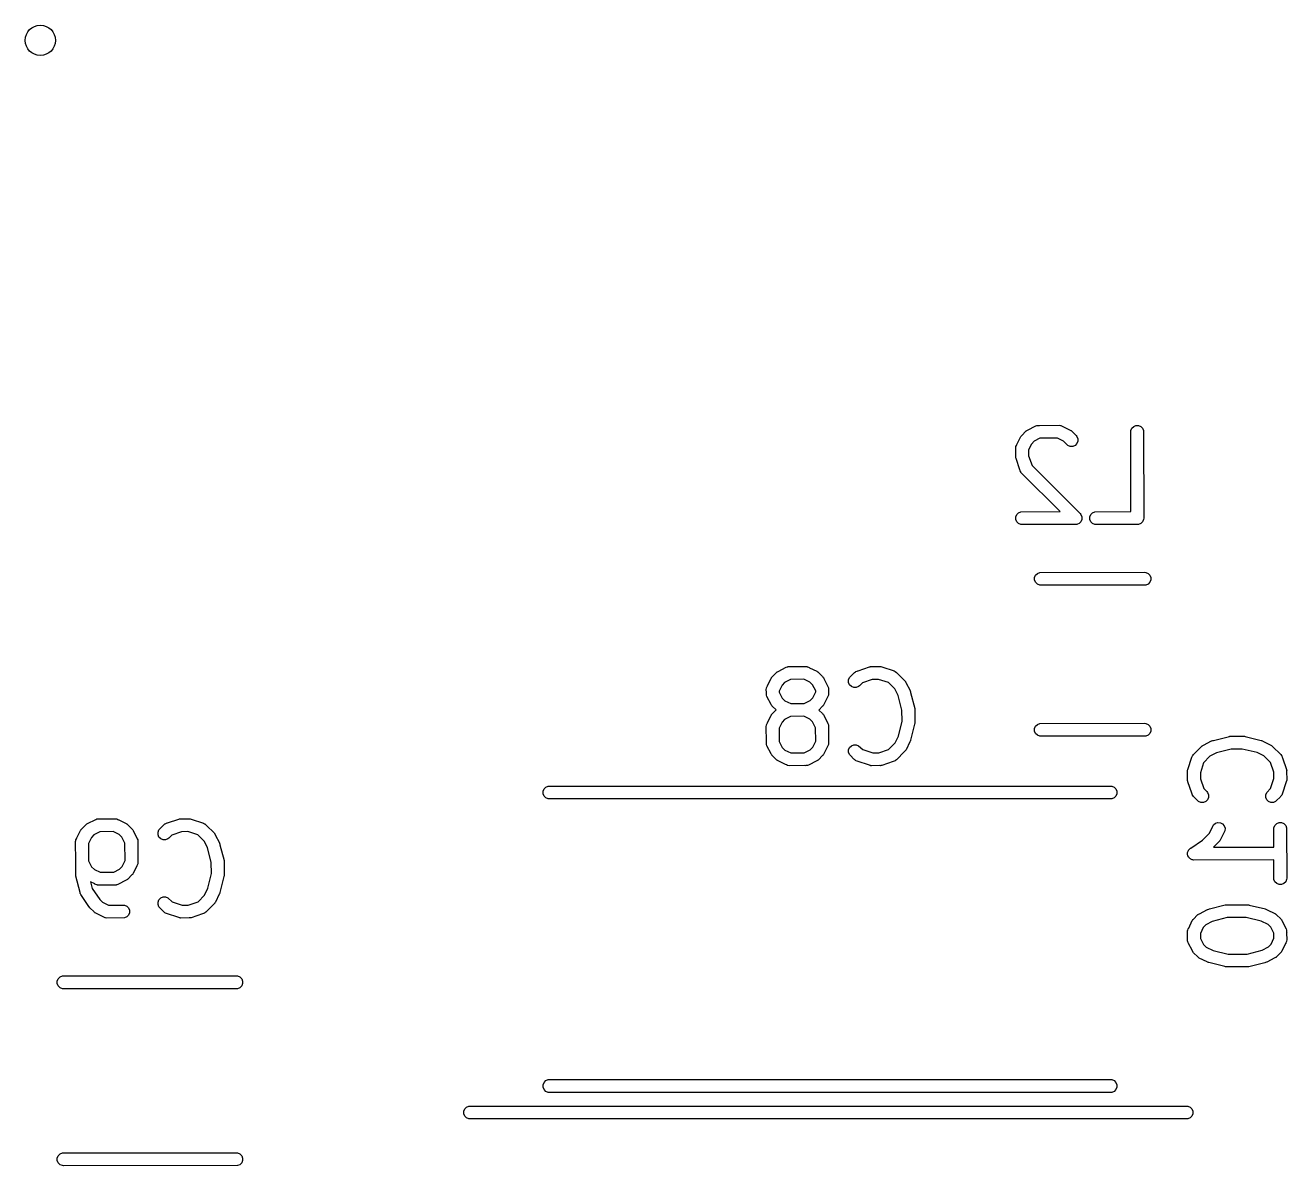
# Model space of a CAD drawing. Extents: x 4.69 to 6.01, y -4.01 to -2.79.
# Drawn here: x 4.793 to 5.368, y -3.313 to -2.793 of the extents above; entities that cross this region are included whole.
import ezdxf

# ---------------------------------------------------------------- set-up
doc = ezdxf.new("R2010")
doc.units = 0
doc.header["$MEASUREMENT"] = 0
doc.layers.add('BLACK', color=7, linetype='CONTINUOUS')

msp = doc.modelspace()

# ---------------------------------------------------------------- linework, layer by layer
at = {"layer": 'BLACK', "linetype": 'CONTINUOUS'}
for p, q in [((5.24728, -2.9806), (5.24736, -2.98048)), ((5.24736, -2.98048), (5.24761, -2.98025)), ((5.24761, -2.98025), (5.24948, -2.97832)), ((5.24948, -2.97832), (5.2497, -2.97814)), ((5.2497, -2.97814), (5.24975, -2.97808)), ((5.24975, -2.97808), (5.24981, -2.97805)), ((5.24981, -2.97805), (5.24992, -2.97796)), ((5.24992, -2.97796), (5.25027, -2.97781)), ((5.25027, -2.97781), (5.25399, -2.9759)), ((5.25399, -2.9759), (5.25453, -2.97569)), ((5.25453, -2.97569), (5.25464, -2.97568)), ((5.25464, -2.97568), (5.25474, -2.97564)), ((5.25474, -2.97564), (5.25525, -2.97564)), ((5.25525, -2.97564), (5.25568, -2.97561)), ((5.25568, -2.97561), (5.25577, -2.97563)), ((5.25577, -2.97563), (5.26469, -2.97558)), ((5.26469, -2.97558), (5.26526, -2.97564)), ((5.26526, -2.97564), (5.26536, -2.97568)), ((5.26536, -2.97568), (5.26547, -2.97569)), ((5.26547, -2.97569), (5.26598, -2.97594)), ((5.26598, -2.97594), (5.26633, -2.97608)), ((5.26633, -2.97608), (5.26638, -2.97613)), ((5.26638, -2.97613), (5.26976, -2.97777)), ((5.26976, -2.97777), (5.27001, -2.97793)), ((5.27001, -2.97793), (5.27008, -2.97796)), ((5.27008, -2.97796), (5.27012, -2.978)), ((5.27012, -2.978), (5.27025, -2.97808)), ((5.27025, -2.97808), (5.27047, -2.97833)), ((5.27047, -2.97833), (5.2724, -2.9802)), ((5.2724, -2.9802), (5.27277, -2.98065)), ((5.29736, -2.97854), (5.29741, -2.97796)), ((5.29741, -3.01496), (5.29736, -2.97854)), ((5.29741, -2.97796), (5.29785, -2.9769)), ((5.29785, -2.9769), (5.29867, -2.97608)), ((5.29867, -2.97608), (5.29973, -2.97564)), ((5.29973, -2.97564), (5.30089, -2.97564)), ((5.30089, -2.97564), (5.30195, -2.97608)), ((5.30195, -2.97608), (5.30276, -2.9769)), ((5.30276, -2.9769), (5.30321, -2.97796)), ((5.30321, -2.97796), (5.30326, -3.01791)), ((5.24486, -2.98604), (5.24492, -2.98546)), ((5.24491, -2.98979), (5.24486, -2.98604)), ((5.24492, -2.98546), (5.24496, -2.98536)), ((5.24496, -2.98536), (5.24497, -2.98526)), ((5.24497, -2.98526), (5.24522, -2.98474)), ((5.24522, -2.98474), (5.24536, -2.98439)), ((5.24536, -2.98439), (5.24541, -2.98435)), ((5.24541, -2.98435), (5.24705, -2.98097)), ((5.24705, -2.98097), (5.24721, -2.98072)), ((5.24721, -2.98072), (5.24724, -2.98065)), ((5.24724, -2.98065), (5.24728, -2.9806)), ((5.25203, -2.98411), (5.25073, -2.98679)), ((5.25322, -2.98288), (5.25203, -2.98411)), ((5.25593, -2.98149), (5.25322, -2.98288)), ((5.26391, -2.98144), (5.25593, -2.98149)), ((5.26661, -2.98275), (5.26391, -2.98144)), ((5.26867, -2.98474), (5.26661, -2.98275)), ((5.26974, -2.98518), (5.26867, -2.98474)), ((5.27089, -2.98518), (5.26974, -2.98518)), ((5.27195, -2.98474), (5.27089, -2.98518)), ((5.27277, -2.98393), (5.27195, -2.98474)), ((5.27277, -2.98065), (5.27321, -2.98171)), ((5.27321, -2.98286), (5.27277, -2.98393)), ((5.27321, -2.98171), (5.27321, -2.98286)), ((5.24489, -2.99015), (5.24491, -2.98979)), ((5.24492, -2.9903), (5.24489, -2.99015)), ((5.24492, -2.99036), (5.24492, -2.9903)), ((5.24495, -2.99043), (5.24492, -2.99036)), ((5.24501, -2.99072), (5.24495, -2.99043)), ((5.24679, -2.99591), (5.24501, -2.99072)), ((5.25073, -2.98679), (5.25076, -2.98944)), ((5.25076, -2.98944), (5.2523, -2.99392)), ((5.24679, -2.99599), (5.24679, -2.99591)), ((5.24695, -2.99636), (5.24679, -2.99599)), ((5.24713, -2.99687), (5.24695, -2.99636)), ((5.24719, -2.99695), (5.24713, -2.99687)), ((5.24724, -2.99705), (5.24719, -2.99695)), ((5.2476, -2.9975), (5.24724, -2.99705)), ((5.26514, -3.01497), (5.2476, -2.9975)), ((5.2523, -2.99392), (5.27428, -3.01582)), ((5.24618, -3.01545), (5.24724, -3.01501)), ((5.24724, -3.01501), (5.26514, -3.01497)), ((5.27992, -3.01545), (5.28099, -3.01501)), ((5.28099, -3.01501), (5.29741, -3.01496)), ((5.24492, -3.01733), (5.24536, -3.01627)), ((5.24492, -3.01848), (5.24492, -3.01733)), ((5.24536, -3.01955), (5.24492, -3.01848)), ((5.24536, -3.01627), (5.24618, -3.01545)), ((5.24618, -3.02036), (5.24536, -3.01955)), ((5.24724, -3.0208), (5.24618, -3.02036)), ((5.27308, -3.02067), (5.27276, -3.0208)), ((5.27383, -3.02036), (5.27308, -3.02067)), ((5.27464, -3.01955), (5.27383, -3.02036)), ((5.27428, -3.01582), (5.27464, -3.01627)), ((5.27464, -3.01627), (5.27508, -3.01733)), ((5.27508, -3.01848), (5.27464, -3.01955)), ((5.27508, -3.01733), (5.27508, -3.01848)), ((5.27867, -3.01733), (5.27911, -3.01627)), ((5.27867, -3.01848), (5.27867, -3.01733)), ((5.27911, -3.01955), (5.27867, -3.01848)), ((5.27911, -3.01627), (5.27992, -3.01545)), ((5.27992, -3.02036), (5.27911, -3.01955)), ((5.28099, -3.0208), (5.27992, -3.02036)), ((5.30195, -3.02036), (5.30089, -3.0208)), ((5.30276, -3.01955), (5.30195, -3.02036)), ((5.30321, -3.01848), (5.30276, -3.01955)), ((5.30326, -3.01791), (5.30321, -3.01848)), ((5.24782, -3.02086), (5.24724, -3.0208)), ((5.27276, -3.0208), (5.24782, -3.02086)), ((5.28156, -3.02086), (5.28099, -3.0208)), ((5.30089, -3.0208), (5.28156, -3.02086)), ((5.25392, -3.04391), (5.25474, -3.0431)), ((5.25474, -3.0431), (5.2558, -3.04266)), ((5.2558, -3.04266), (5.30362, -3.0426)), ((5.30362, -3.0426), (5.3042, -3.04266)), ((5.3042, -3.04266), (5.30526, -3.0431)), ((5.30526, -3.0431), (5.30608, -3.04391)), ((5.25348, -3.04498), (5.25392, -3.04391)), ((5.25348, -3.04613), (5.25348, -3.04498)), ((5.25392, -3.04719), (5.25348, -3.04613)), ((5.25474, -3.04801), (5.25392, -3.04719)), ((5.2558, -3.04845), (5.25474, -3.04801)), ((5.25638, -3.0485), (5.2558, -3.04845)), ((5.3042, -3.04845), (5.25638, -3.0485)), ((5.30526, -3.04801), (5.3042, -3.04845)), ((5.30608, -3.04719), (5.30526, -3.04801)), ((5.30608, -3.04391), (5.30652, -3.04498)), ((5.30652, -3.04613), (5.30608, -3.04719)), ((5.30652, -3.04498), (5.30652, -3.04613)), ((5.13386, -3.09025), (5.13573, -3.08832)), ((5.13573, -3.08832), (5.13595, -3.08814)), ((5.13595, -3.08814), (5.13601, -3.08808)), ((5.13601, -3.08808), (5.13606, -3.08805)), ((5.13606, -3.08805), (5.13618, -3.08796)), ((5.13618, -3.08796), (5.13652, -3.08781)), ((5.13652, -3.08781), (5.14024, -3.0859)), ((5.14024, -3.0859), (5.14079, -3.08569)), ((5.14079, -3.08569), (5.14089, -3.08568)), ((5.14089, -3.08568), (5.14099, -3.08564)), ((5.14099, -3.08564), (5.14151, -3.08564)), ((5.14151, -3.08564), (5.14193, -3.08561)), ((5.14193, -3.08561), (5.14201, -3.08563)), ((5.14201, -3.08563), (5.14906, -3.08558)), ((5.14906, -3.08558), (5.14964, -3.08564)), ((5.14964, -3.08564), (5.14974, -3.08568)), ((5.14974, -3.08568), (5.14984, -3.08569)), ((5.14984, -3.08569), (5.15036, -3.08594)), ((5.15036, -3.08594), (5.1507, -3.08608)), ((5.1507, -3.08608), (5.15075, -3.08613)), ((5.15075, -3.08613), (5.15413, -3.08777)), ((5.15413, -3.08777), (5.15438, -3.08793)), ((5.15438, -3.08793), (5.15445, -3.08796)), ((5.15445, -3.08796), (5.1545, -3.088)), ((5.1545, -3.088), (5.15462, -3.08808)), ((5.15462, -3.08808), (5.15485, -3.08833)), ((5.15485, -3.08833), (5.15678, -3.0902)), ((5.16911, -3.09065), (5.17135, -3.08832)), ((5.17135, -3.08832), (5.1718, -3.08796)), ((5.1718, -3.08796), (5.17189, -3.08792)), ((5.17189, -3.08792), (5.17197, -3.08785)), ((5.17197, -3.08785), (5.17248, -3.08767)), ((5.17248, -3.08767), (5.17286, -3.08751)), ((5.17286, -3.08751), (5.17294, -3.08751)), ((5.17294, -3.08751), (5.17813, -3.08573)), ((5.17813, -3.08573), (5.17841, -3.08567)), ((5.17841, -3.08567), (5.17848, -3.08564)), ((5.17848, -3.08564), (5.17855, -3.08564)), ((5.17855, -3.08564), (5.17869, -3.08561)), ((5.17869, -3.08561), (5.17906, -3.08563)), ((5.17906, -3.08563), (5.18281, -3.08558)), ((5.18281, -3.08558), (5.1831, -3.08561)), ((5.1831, -3.08561), (5.18318, -3.08561)), ((5.18318, -3.08561), (5.18324, -3.08563)), ((5.18324, -3.08563), (5.18339, -3.08564)), ((5.18339, -3.08564), (5.18375, -3.08579)), ((5.18375, -3.08579), (5.18937, -3.08761)), ((5.18937, -3.08761), (5.1899, -3.08785)), ((5.1899, -3.08785), (5.18998, -3.08792)), ((5.18998, -3.08792), (5.19008, -3.08796)), ((5.19008, -3.08796), (5.19047, -3.08834)), ((5.19047, -3.08834), (5.19077, -3.0886)), ((5.19077, -3.0886), (5.1908, -3.08867)), ((5.1908, -3.08867), (5.19427, -3.09207)), ((5.13111, -3.09604), (5.13117, -3.09546)), ((5.13117, -3.09546), (5.13121, -3.09536)), ((5.13121, -3.09536), (5.13122, -3.09526)), ((5.13122, -3.09526), (5.13147, -3.09474)), ((5.13147, -3.09474), (5.13161, -3.09439)), ((5.13161, -3.09439), (5.13166, -3.09435)), ((5.13166, -3.09435), (5.1333, -3.09097)), ((5.1333, -3.09097), (5.13346, -3.09072)), ((5.13346, -3.09072), (5.13349, -3.09065)), ((5.13349, -3.09065), (5.13353, -3.0906)), ((5.13353, -3.0906), (5.13361, -3.09048)), ((5.13361, -3.09048), (5.13386, -3.09025)), ((5.13828, -3.09411), (5.13699, -3.09677)), ((5.13947, -3.09288), (5.13828, -3.09411)), ((5.14218, -3.09148), (5.13947, -3.09288)), ((5.14829, -3.09144), (5.14218, -3.09148)), ((5.15099, -3.09275), (5.14829, -3.09144)), ((5.15222, -3.09394), (5.15099, -3.09275)), ((5.15363, -3.09667), (5.15222, -3.09394)), ((5.15678, -3.0902), (5.15696, -3.09042)), ((5.15696, -3.09042), (5.15702, -3.09048)), ((5.15702, -3.09048), (5.15705, -3.09053)), ((5.15705, -3.09053), (5.15714, -3.09065)), ((5.15714, -3.09065), (5.15729, -3.09099)), ((5.15729, -3.09099), (5.1592, -3.09471)), ((5.1592, -3.09471), (5.15941, -3.09526)), ((5.15941, -3.09526), (5.15942, -3.09536)), ((5.15942, -3.09536), (5.15946, -3.09546)), ((5.15946, -3.09546), (5.15948, -3.09616)), ((5.16867, -3.09171), (5.16911, -3.09065)), ((5.16867, -3.09286), (5.16867, -3.09171)), ((5.16911, -3.09393), (5.16867, -3.09286)), ((5.16992, -3.09474), (5.16911, -3.09393)), ((5.17099, -3.09518), (5.16992, -3.09474)), ((5.17214, -3.09518), (5.17099, -3.09518)), ((5.1732, -3.09474), (5.17214, -3.09518)), ((5.17365, -3.09437), (5.1732, -3.09474)), ((5.17497, -3.09301), (5.17365, -3.09437)), ((5.17941, -3.09148), (5.17497, -3.09301)), ((5.18222, -3.09145), (5.17941, -3.09148)), ((5.18678, -3.09292), (5.18222, -3.09145)), ((5.1897, -3.09579), (5.18678, -3.09292)), ((5.19427, -3.09207), (5.19446, -3.0923)), ((5.19446, -3.0923), (5.19452, -3.09235)), ((5.19452, -3.09235), (5.19455, -3.09241)), ((5.19455, -3.09241), (5.19464, -3.09252)), ((5.19464, -3.09252), (5.19478, -3.09287)), ((5.19478, -3.09287), (5.1967, -3.09659)), ((5.13115, -3.09751), (5.13111, -3.09604)), ((5.13114, -3.09754), (5.13115, -3.09751)), ((5.13115, -3.09778), (5.13114, -3.09754)), ((5.13117, -3.09849), (5.13115, -3.09778)), ((5.13121, -3.09858), (5.13117, -3.09849)), ((5.13122, -3.09869), (5.13121, -3.09858)), ((5.13143, -3.09923), (5.13122, -3.09869)), ((5.13334, -3.10295), (5.13143, -3.09923)), ((5.13699, -3.09677), (5.137, -3.09728)), ((5.137, -3.09728), (5.13841, -3.1)), ((5.13841, -3.1), (5.13964, -3.10119)), ((5.13964, -3.10119), (5.14234, -3.1025)), ((5.14845, -3.10246), (5.15116, -3.10107)), ((5.15116, -3.10107), (5.15235, -3.09983)), ((5.15235, -3.09983), (5.15364, -3.09718)), ((5.15364, -3.09718), (5.15363, -3.09667)), ((5.15897, -3.0996), (5.15733, -3.10298)), ((5.15902, -3.09955), (5.15897, -3.0996)), ((5.15916, -3.0992), (5.15902, -3.09955)), ((5.15941, -3.09869), (5.15916, -3.0992)), ((5.15942, -3.09858), (5.15941, -3.09869)), ((5.15946, -3.09849), (5.15942, -3.09858)), ((5.15952, -3.09791), (5.15946, -3.09849)), ((5.15948, -3.09616), (5.15949, -3.0964)), ((5.15949, -3.0964), (5.15948, -3.09644)), ((5.15948, -3.09644), (5.15952, -3.09791)), ((5.19123, -3.09875), (5.1897, -3.09579)), ((5.19298, -3.10558), (5.19123, -3.09875)), ((5.1967, -3.09659), (5.19672, -3.09663)), ((5.19672, -3.09663), (5.19673, -3.09665)), ((5.19673, -3.09665), (5.19674, -3.0967)), ((5.19674, -3.0967), (5.19691, -3.09713)), ((5.19691, -3.09713), (5.19693, -3.09742)), ((5.19693, -3.09742), (5.1988, -3.10469)), ((5.13349, -3.1033), (5.13334, -3.10295)), ((5.13358, -3.10341), (5.13349, -3.1033)), ((5.13361, -3.10347), (5.13358, -3.10341)), ((5.13367, -3.10352), (5.13361, -3.10347)), ((5.13385, -3.10375), (5.13367, -3.10352)), ((5.13555, -3.10538), (5.13385, -3.10375)), ((5.13386, -3.10713), (5.13555, -3.10538)), ((5.14234, -3.1025), (5.14845, -3.10246)), ((5.15677, -3.10369), (5.15508, -3.10544)), ((5.15508, -3.10544), (5.15678, -3.10707)), ((5.15702, -3.10347), (5.15677, -3.10369)), ((5.15678, -3.10707), (5.15696, -3.1073)), ((5.1571, -3.10335), (5.15702, -3.10347)), ((5.15714, -3.1033), (5.1571, -3.10335)), ((5.15717, -3.10323), (5.15714, -3.1033)), ((5.15733, -3.10298), (5.15717, -3.10323)), ((5.19303, -3.11049), (5.19298, -3.10558)), ((5.1988, -3.10469), (5.19881, -3.10479)), ((5.19881, -3.10479), (5.19883, -3.10483)), ((5.19883, -3.10483), (5.19883, -3.10491)), ((5.19883, -3.10491), (5.19888, -3.10527)), ((5.19888, -3.10527), (5.19884, -3.10558)), ((5.19884, -3.10558), (5.19889, -3.11103)), ((5.13111, -3.11291), (5.13117, -3.11233)), ((5.13117, -3.11233), (5.13121, -3.11223)), ((5.13121, -3.11223), (5.13122, -3.11213)), ((5.13122, -3.11213), (5.13147, -3.11162)), ((5.13147, -3.11162), (5.13161, -3.11127)), ((5.13161, -3.11127), (5.13166, -3.11122)), ((5.13166, -3.11122), (5.1333, -3.10784)), ((5.1333, -3.10784), (5.13346, -3.10759)), ((5.13346, -3.10759), (5.13349, -3.10752)), ((5.13349, -3.10752), (5.13353, -3.10747)), ((5.13353, -3.10747), (5.13361, -3.10735)), ((5.13361, -3.10735), (5.13386, -3.10713)), ((5.13828, -3.11099), (5.13697, -3.11368)), ((5.13947, -3.10975), (5.13828, -3.11099)), ((5.14218, -3.10836), (5.13947, -3.10975)), ((5.14829, -3.10831), (5.14218, -3.10836)), ((5.15099, -3.10962), (5.14829, -3.10831)), ((5.15222, -3.11081), (5.15099, -3.10962)), ((5.15362, -3.11352), (5.15222, -3.11081)), ((5.15696, -3.1073), (5.15702, -3.10735)), ((5.15702, -3.10735), (5.15705, -3.1074)), ((5.15705, -3.1074), (5.15714, -3.10752)), ((5.15714, -3.10752), (5.15729, -3.10786)), ((5.15729, -3.10786), (5.1592, -3.11159)), ((5.1592, -3.11159), (5.15941, -3.11213)), ((5.15941, -3.11213), (5.15942, -3.11223)), ((5.15942, -3.11223), (5.15946, -3.11233)), ((5.15946, -3.11233), (5.15946, -3.11286)), ((5.19137, -3.1173), (5.19303, -3.11049)), ((5.1987, -3.11191), (5.19692, -3.11925)), ((5.19883, -3.11161), (5.1987, -3.11191)), ((5.19886, -3.11125), (5.19883, -3.11161)), ((5.19888, -3.11118), (5.19886, -3.11125)), ((5.19889, -3.11103), (5.19888, -3.11113)), ((5.19888, -3.11113), (5.19888, -3.11118)), ((5.25348, -3.11387), (5.25392, -3.11281)), ((5.25392, -3.11281), (5.25474, -3.11199)), ((5.25474, -3.11199), (5.2558, -3.11155)), ((5.2558, -3.11155), (5.30362, -3.1115)), ((5.30362, -3.1115), (5.3042, -3.11155)), ((5.3042, -3.11155), (5.30526, -3.11199)), ((5.30526, -3.11199), (5.30608, -3.11281)), ((5.30608, -3.11281), (5.30652, -3.11387)), ((5.13116, -3.11996), (5.13111, -3.11291)), ((5.13697, -3.11368), (5.13701, -3.11979)), ((5.15366, -3.11963), (5.15362, -3.11352)), ((5.15946, -3.11286), (5.15949, -3.11328)), ((5.15949, -3.11328), (5.15947, -3.11336)), ((5.15947, -3.11336), (5.15952, -3.12041)), ((5.18985, -3.12045), (5.19137, -3.1173)), ((5.25348, -3.11502), (5.25348, -3.11387)), ((5.25392, -3.11609), (5.25348, -3.11502)), ((5.25474, -3.1169), (5.25392, -3.11609)), ((5.2558, -3.11734), (5.25474, -3.1169)), ((5.25638, -3.1174), (5.2558, -3.11734)), ((5.3042, -3.11734), (5.25638, -3.1174)), ((5.30526, -3.1169), (5.3042, -3.11734)), ((5.30608, -3.11609), (5.30526, -3.1169)), ((5.30652, -3.11502), (5.30608, -3.11609)), ((5.30652, -3.11387), (5.30652, -3.11502)), ((5.33506, -3.11932), (5.34233, -3.11745)), ((5.34233, -3.11745), (5.34243, -3.11744)), ((5.34243, -3.11744), (5.34247, -3.11742)), ((5.34247, -3.11742), (5.34255, -3.11742)), ((5.34255, -3.11742), (5.3429, -3.11737)), ((5.3429, -3.11737), (5.34322, -3.11742)), ((5.34322, -3.11742), (5.34867, -3.11737)), ((5.34867, -3.11737), (5.34877, -3.11738)), ((5.34877, -3.11738), (5.34881, -3.11737)), ((5.34881, -3.11737), (5.34889, -3.11739)), ((5.34889, -3.11739), (5.34925, -3.11742)), ((5.34925, -3.11742), (5.34955, -3.11755)), ((5.34955, -3.11755), (5.35689, -3.11933)), ((5.13114, -3.12004), (5.13116, -3.11996)), ((5.13117, -3.12046), (5.13114, -3.12004)), ((5.13117, -3.12098), (5.13117, -3.12046)), ((5.13121, -3.12108), (5.13117, -3.12098)), ((5.13122, -3.12119), (5.13121, -3.12108)), ((5.13143, -3.12173), (5.13122, -3.12119)), ((5.13334, -3.12545), (5.13143, -3.12173)), ((5.13701, -3.11979), (5.13841, -3.1225)), ((5.13841, -3.1225), (5.13964, -3.12369)), ((5.13964, -3.12369), (5.14234, -3.125)), ((5.14845, -3.12496), (5.15116, -3.12356)), ((5.15116, -3.12356), (5.15235, -3.12233)), ((5.15235, -3.12233), (5.15366, -3.11963)), ((5.15897, -3.1221), (5.15733, -3.12548)), ((5.15902, -3.12205), (5.15897, -3.1221)), ((5.15916, -3.1217), (5.15902, -3.12205)), ((5.15941, -3.12119), (5.15916, -3.1217)), ((5.15942, -3.12108), (5.15941, -3.12119)), ((5.15946, -3.12098), (5.15942, -3.12108)), ((5.15952, -3.12041), (5.15946, -3.12098)), ((5.16867, -3.12358), (5.16911, -3.12252)), ((5.16867, -3.12473), (5.16867, -3.12358)), ((5.16911, -3.12252), (5.16992, -3.1217)), ((5.16992, -3.1217), (5.17099, -3.12126)), ((5.17099, -3.12126), (5.17214, -3.12126)), ((5.17214, -3.12126), (5.1732, -3.1217)), ((5.1732, -3.1217), (5.17508, -3.12351)), ((5.17508, -3.12351), (5.17965, -3.12499)), ((5.18246, -3.12496), (5.18692, -3.12343)), ((5.18692, -3.12343), (5.18985, -3.12045)), ((5.19452, -3.12409), (5.19422, -3.12435)), ((5.1946, -3.12397), (5.19452, -3.12409)), ((5.19464, -3.12392), (5.1946, -3.12397)), ((5.19467, -3.12385), (5.19464, -3.12392)), ((5.19483, -3.1236), (5.19467, -3.12385)), ((5.19657, -3.12001), (5.19483, -3.1236)), ((5.19673, -3.11979), (5.19657, -3.12001)), ((5.19688, -3.11936), (5.19673, -3.11979)), ((5.19691, -3.11931), (5.19688, -3.11936)), ((5.19692, -3.11925), (5.19691, -3.11929)), ((5.19691, -3.11929), (5.19691, -3.11931)), ((5.32631, -3.12545), (5.32971, -3.12198)), ((5.32971, -3.12198), (5.32994, -3.12179)), ((5.32994, -3.12179), (5.32999, -3.12174)), ((5.32999, -3.12174), (5.33004, -3.12171)), ((5.33004, -3.12171), (5.33016, -3.12161)), ((5.33016, -3.12161), (5.3305, -3.12147)), ((5.3305, -3.12147), (5.33423, -3.11955)), ((5.33423, -3.11955), (5.33427, -3.11954)), ((5.33427, -3.11954), (5.33429, -3.11952)), ((5.33429, -3.11952), (5.33434, -3.11951)), ((5.33434, -3.11951), (5.33477, -3.11935)), ((5.33477, -3.11935), (5.33506, -3.11932)), ((5.34321, -3.12327), (5.33639, -3.12503)), ((5.34813, -3.12322), (5.34321, -3.12327)), ((5.35494, -3.12488), (5.34813, -3.12322)), ((5.35689, -3.11933), (5.35693, -3.11934)), ((5.35693, -3.11934), (5.35695, -3.11935)), ((5.35695, -3.11935), (5.357, -3.11937)), ((5.357, -3.11937), (5.35743, -3.11952)), ((5.35743, -3.11952), (5.35765, -3.11968)), ((5.35765, -3.11968), (5.36124, -3.12143)), ((5.36124, -3.12143), (5.36149, -3.12158)), ((5.36149, -3.12158), (5.36156, -3.12161)), ((5.36156, -3.12161), (5.3616, -3.12166)), ((5.3616, -3.12166), (5.36173, -3.12174)), ((5.36173, -3.12174), (5.36199, -3.12203)), ((5.36199, -3.12203), (5.36576, -3.12573)), ((5.13349, -3.1258), (5.13334, -3.12545)), ((5.13358, -3.12591), (5.13349, -3.1258)), ((5.13361, -3.12597), (5.13358, -3.12591)), ((5.13367, -3.12602), (5.13361, -3.12597)), ((5.13385, -3.12624), (5.13367, -3.12602)), ((5.13578, -3.12811), (5.13385, -3.12624)), ((5.13601, -3.12836), (5.13578, -3.12811)), ((5.13613, -3.12844), (5.13601, -3.12836)), ((5.13618, -3.12849), (5.13613, -3.12844)), ((5.13625, -3.12852), (5.13618, -3.12849)), ((5.1365, -3.12867), (5.13625, -3.12852)), ((5.13988, -3.13031), (5.1365, -3.12867)), ((5.14234, -3.125), (5.14845, -3.12496)), ((5.15411, -3.12863), (5.15038, -3.13055)), ((5.15445, -3.12849), (5.15411, -3.12863)), ((5.15457, -3.12839), (5.15445, -3.12849)), ((5.15462, -3.12836), (5.15457, -3.12839)), ((5.15468, -3.12831), (5.15462, -3.12836)), ((5.1549, -3.12812), (5.15468, -3.12831)), ((5.15677, -3.12619), (5.1549, -3.12812)), ((5.15702, -3.12597), (5.15677, -3.12619)), ((5.1571, -3.12584), (5.15702, -3.12597)), ((5.15714, -3.1258), (5.1571, -3.12584)), ((5.15717, -3.12573), (5.15714, -3.1258)), ((5.15733, -3.12548), (5.15717, -3.12573)), ((5.16911, -3.1258), (5.16867, -3.12473)), ((5.16947, -3.12624), (5.16911, -3.1258)), ((5.17108, -3.1278), (5.16947, -3.12624)), ((5.1711, -3.12784), (5.17108, -3.1278)), ((5.17134, -3.12805), (5.1711, -3.12784)), ((5.1718, -3.12849), (5.17134, -3.12805)), ((5.17189, -3.12853), (5.1718, -3.12849)), ((5.17197, -3.1286), (5.17189, -3.12853)), ((5.1725, -3.12883), (5.17197, -3.1286)), ((5.17812, -3.13065), (5.1725, -3.12883)), ((5.17965, -3.12499), (5.18246, -3.12496)), ((5.18893, -3.12893), (5.18374, -3.13071)), ((5.18901, -3.12893), (5.18893, -3.12893)), ((5.18939, -3.12877), (5.18901, -3.12893)), ((5.1899, -3.1286), (5.18939, -3.12877)), ((5.18998, -3.12853), (5.1899, -3.1286)), ((5.19008, -3.12849), (5.18998, -3.12853)), ((5.19052, -3.12812), (5.19008, -3.12849)), ((5.19422, -3.12435), (5.19052, -3.12812)), ((5.32343, -3.1325), (5.32525, -3.12688)), ((5.32525, -3.12688), (5.32548, -3.12636)), ((5.32548, -3.12636), (5.32555, -3.12628)), ((5.32555, -3.12628), (5.32559, -3.12618)), ((5.32559, -3.12618), (5.32598, -3.12579)), ((5.32598, -3.12579), (5.32624, -3.12549)), ((5.32624, -3.12549), (5.32631, -3.12545)), ((5.33056, -3.12947), (5.32909, -3.13404)), ((5.33343, -3.12655), (5.33056, -3.12947)), ((5.33639, -3.12503), (5.33343, -3.12655)), ((5.35808, -3.1264), (5.35494, -3.12488)), ((5.36107, -3.12933), (5.35808, -3.1264)), ((5.3626, -3.13379), (5.36107, -3.12933)), ((5.36576, -3.12573), (5.36612, -3.12618)), ((5.36612, -3.12618), (5.36616, -3.12628)), ((5.36616, -3.12628), (5.36623, -3.12636)), ((5.36623, -3.12636), (5.36641, -3.12687)), ((5.36641, -3.12687), (5.36657, -3.12724)), ((5.36657, -3.12724), (5.36657, -3.12732)), ((5.36657, -3.12732), (5.36835, -3.13251)), ((5.13992, -3.13036), (5.13988, -3.13031)), ((5.14027, -3.13051), (5.13992, -3.13036)), ((5.14079, -3.13075), (5.14027, -3.13051)), ((5.14089, -3.13076), (5.14079, -3.13075)), ((5.14099, -3.1308), (5.14089, -3.13076)), ((5.14157, -3.13086), (5.14099, -3.1308)), ((5.14862, -3.13081), (5.14157, -3.13086)), ((5.1487, -3.13084), (5.14862, -3.13081)), ((5.14912, -3.13081), (5.1487, -3.13084)), ((5.14964, -3.1308), (5.14912, -3.13081)), ((5.14974, -3.13076), (5.14964, -3.1308)), ((5.14984, -3.13075), (5.14974, -3.13076)), ((5.15038, -3.13055), (5.14984, -3.13075)), ((5.17848, -3.1308), (5.17812, -3.13065)), ((5.17863, -3.13082), (5.17848, -3.1308)), ((5.17869, -3.13084), (5.17863, -3.13082)), ((5.17877, -3.13083), (5.17869, -3.13084)), ((5.17906, -3.13086), (5.17877, -3.13083)), ((5.18281, -3.13081), (5.17906, -3.13086)), ((5.18318, -3.13084), (5.18281, -3.13081)), ((5.18332, -3.1308), (5.18318, -3.13084)), ((5.18339, -3.1308), (5.18332, -3.1308)), ((5.18346, -3.13077), (5.18339, -3.1308)), ((5.18374, -3.13071), (5.18346, -3.13077)), ((5.32322, -3.13344), (5.32325, -3.13315)), ((5.32327, -3.13719), (5.32322, -3.13344)), ((5.32324, -3.13307), (5.32326, -3.13301)), ((5.32325, -3.13315), (5.32324, -3.13307)), ((5.32326, -3.13301), (5.32328, -3.13287)), ((5.32328, -3.13287), (5.32343, -3.1325)), ((5.32909, -3.13404), (5.32912, -3.13685)), ((5.36263, -3.1366), (5.3626, -3.13379)), ((5.36835, -3.13251), (5.36841, -3.13279)), ((5.36841, -3.13279), (5.36844, -3.13287)), ((5.36844, -3.13287), (5.36844, -3.13293)), ((5.36844, -3.13293), (5.36847, -3.13307)), ((5.36847, -3.13307), (5.36845, -3.13344)), ((5.36845, -3.13344), (5.3685, -3.13719)), ((5.02931, -3.14249), (5.02975, -3.14143)), ((5.02975, -3.14143), (5.03056, -3.14062)), ((5.03056, -3.14062), (5.03163, -3.14017)), ((5.03163, -3.14017), (5.28811, -3.14012)), ((5.28811, -3.14012), (5.28869, -3.14017)), ((5.28869, -3.14017), (5.28975, -3.14062)), ((5.28975, -3.14062), (5.29057, -3.14143)), ((5.29057, -3.14143), (5.29101, -3.14249)), ((5.32324, -3.13756), (5.32327, -3.13719)), ((5.32328, -3.1377), (5.32324, -3.13756)), ((5.32328, -3.13777), (5.32328, -3.1377)), ((5.32331, -3.13784), (5.32328, -3.13777)), ((5.32337, -3.13813), (5.32331, -3.13784)), ((5.32515, -3.14331), (5.32337, -3.13813)), ((5.32912, -3.13685), (5.33064, -3.14128)), ((5.33064, -3.14128), (5.33201, -3.1426)), ((5.35934, -3.14305), (5.36115, -3.14117)), ((5.36115, -3.14117), (5.36263, -3.1366)), ((5.36829, -3.13814), (5.36647, -3.14375)), ((5.36844, -3.13777), (5.36829, -3.13814)), ((5.36845, -3.13762), (5.36844, -3.13777)), ((5.36847, -3.13756), (5.36845, -3.13762)), ((5.3685, -3.13719), (5.36847, -3.13748)), ((5.36847, -3.13748), (5.36847, -3.13756)), ((5.02931, -3.14365), (5.02931, -3.14249)), ((5.02975, -3.14471), (5.02931, -3.14365)), ((5.03056, -3.14553), (5.02975, -3.14471)), ((5.03163, -3.14597), (5.03056, -3.14553)), ((5.0322, -3.14602), (5.03163, -3.14597)), ((5.28869, -3.14597), (5.0322, -3.14602)), ((5.28975, -3.14553), (5.28869, -3.14597)), ((5.29057, -3.14471), (5.28975, -3.14553)), ((5.29101, -3.14365), (5.29057, -3.14471)), ((5.29101, -3.14249), (5.29101, -3.14365)), ((5.32515, -3.14339), (5.32515, -3.14331)), ((5.32531, -3.14377), (5.32515, -3.14339)), ((5.32548, -3.14428), (5.32531, -3.14377)), ((5.32555, -3.14436), (5.32548, -3.14428)), ((5.32559, -3.14446), (5.32555, -3.14436)), ((5.32596, -3.1449), (5.32559, -3.14446)), ((5.32828, -3.14715), (5.32596, -3.1449)), ((5.32935, -3.14759), (5.32828, -3.14715)), ((5.33156, -3.14715), (5.3305, -3.14759)), ((5.33238, -3.14633), (5.33156, -3.14715)), ((5.33201, -3.1426), (5.33238, -3.14305)), ((5.33238, -3.14305), (5.33282, -3.14411)), ((5.33282, -3.14527), (5.33238, -3.14633)), ((5.33282, -3.14411), (5.33282, -3.14527)), ((5.3589, -3.14411), (5.35934, -3.14305)), ((5.3589, -3.14527), (5.3589, -3.14411)), ((5.35934, -3.14633), (5.3589, -3.14527)), ((5.36015, -3.14715), (5.35934, -3.14633)), ((5.36122, -3.14759), (5.36015, -3.14715)), ((5.36343, -3.14715), (5.36237, -3.14759)), ((5.36388, -3.14678), (5.36343, -3.14715)), ((5.36543, -3.14517), (5.36388, -3.14678)), ((5.36548, -3.14515), (5.36543, -3.14517)), ((5.36569, -3.14491), (5.36548, -3.14515)), ((5.36612, -3.14446), (5.36569, -3.14491)), ((5.36616, -3.14436), (5.36612, -3.14446)), ((5.36623, -3.14428), (5.36616, -3.14436)), ((5.36647, -3.14375), (5.36623, -3.14428)), ((5.3305, -3.14759), (5.32935, -3.14759)), ((5.36237, -3.14759), (5.36122, -3.14759)), ((4.81886, -3.1597), (4.82073, -3.15777)), ((4.82073, -3.15777), (4.82095, -3.15759)), ((4.82095, -3.15759), (4.82101, -3.15753)), ((4.82101, -3.15753), (4.82106, -3.1575)), ((4.82106, -3.1575), (4.82118, -3.1574)), ((4.82118, -3.1574), (4.82152, -3.15726)), ((4.82152, -3.15726), (4.82524, -3.15534)), ((4.82524, -3.15534), (4.82579, -3.15514)), ((4.82579, -3.15514), (4.82589, -3.15513)), ((4.82589, -3.15513), (4.82599, -3.15509)), ((4.82599, -3.15509), (4.82651, -3.15509)), ((4.82651, -3.15509), (4.82693, -3.15506)), ((4.82693, -3.15506), (4.82701, -3.15508)), ((4.82701, -3.15508), (4.83406, -3.15503)), ((4.83406, -3.15503), (4.83464, -3.15509)), ((4.83464, -3.15509), (4.83474, -3.15513)), ((4.83474, -3.15513), (4.83484, -3.15514)), ((4.83484, -3.15514), (4.83536, -3.15539)), ((4.83536, -3.15539), (4.8357, -3.15553)), ((4.8357, -3.15553), (4.83575, -3.15558)), ((4.83575, -3.15558), (4.83913, -3.15722)), ((4.83913, -3.15722), (4.83938, -3.15737)), ((4.83938, -3.15737), (4.83945, -3.1574)), ((4.83945, -3.1574), (4.8395, -3.15745)), ((4.8395, -3.15745), (4.83962, -3.15753)), ((4.83962, -3.15753), (4.83985, -3.15778)), ((4.83985, -3.15778), (4.84178, -3.15965)), ((4.85411, -3.16009), (4.85635, -3.15777)), ((4.85635, -3.15777), (4.8568, -3.1574)), ((4.8568, -3.1574), (4.85689, -3.15736)), ((4.85689, -3.15736), (4.85697, -3.15729)), ((4.85697, -3.15729), (4.85748, -3.15712)), ((4.85748, -3.15712), (4.85786, -3.15696)), ((4.85786, -3.15696), (4.85794, -3.15696)), ((4.85794, -3.15696), (4.86313, -3.15518)), ((4.86313, -3.15518), (4.86341, -3.15512)), ((4.86341, -3.15512), (4.86348, -3.15509)), ((4.86348, -3.15509), (4.86355, -3.15509)), ((4.86355, -3.15509), (4.86369, -3.15506)), ((4.86369, -3.15506), (4.86406, -3.15508)), ((4.86406, -3.15508), (4.86781, -3.15503)), ((4.86781, -3.15503), (4.8681, -3.15506)), ((4.8681, -3.15506), (4.86818, -3.15506)), ((4.86818, -3.15506), (4.86824, -3.15507)), ((4.86824, -3.15507), (4.86839, -3.15509)), ((4.86839, -3.15509), (4.86875, -3.15524)), ((4.86875, -3.15524), (4.87437, -3.15706)), ((4.87437, -3.15706), (4.8749, -3.15729)), ((4.8749, -3.15729), (4.87498, -3.15736)), ((4.87498, -3.15736), (4.87507, -3.1574)), ((4.87507, -3.1574), (4.87547, -3.15779)), ((4.87547, -3.15779), (4.87577, -3.15805)), ((4.87577, -3.15805), (4.8758, -3.15812)), ((4.8758, -3.15812), (4.87927, -3.16152)), ((5.33321, -3.1616), (5.33478, -3.15837)), ((5.33478, -3.15837), (5.33509, -3.15788)), ((5.33509, -3.15788), (5.33596, -3.15712)), ((5.33596, -3.15712), (5.33705, -3.15676)), ((5.33705, -3.15676), (5.3382, -3.15684)), ((5.3382, -3.15684), (5.33923, -3.15736)), ((5.33923, -3.15736), (5.33999, -3.15823)), ((5.33999, -3.15823), (5.34035, -3.15932)), ((5.36265, -3.15911), (5.36309, -3.15805)), ((5.36309, -3.15805), (5.3639, -3.15723)), ((5.3639, -3.15723), (5.36497, -3.15679)), ((5.36497, -3.15679), (5.36612, -3.15679)), ((5.36612, -3.15679), (5.36718, -3.15723)), ((5.36718, -3.15723), (5.368, -3.15805)), ((5.368, -3.15805), (5.36844, -3.15911)), ((4.81622, -3.1647), (4.81647, -3.16419)), ((4.81647, -3.16419), (4.81661, -3.16384)), ((4.81661, -3.16384), (4.81666, -3.1638)), ((4.81666, -3.1638), (4.8183, -3.16041)), ((4.8183, -3.16041), (4.81846, -3.16017)), ((4.81846, -3.16017), (4.81849, -3.16009)), ((4.81849, -3.16009), (4.81853, -3.16005)), ((4.81853, -3.16005), (4.81861, -3.15992)), ((4.81861, -3.15992), (4.81886, -3.1597)), ((4.82328, -3.16356), (4.82197, -3.16627)), ((4.82447, -3.16233), (4.82328, -3.16356)), ((4.82718, -3.16093), (4.82447, -3.16233)), ((4.83329, -3.16089), (4.82718, -3.16093)), ((4.83599, -3.1622), (4.83329, -3.16089)), ((4.83722, -3.16339), (4.83599, -3.1622)), ((4.83861, -3.1661), (4.83722, -3.16339)), ((4.84178, -3.15965), (4.84196, -3.15987)), ((4.84196, -3.15987), (4.84202, -3.15992)), ((4.84202, -3.15992), (4.84205, -3.15998)), ((4.84205, -3.15998), (4.84214, -3.16009)), ((4.84214, -3.16009), (4.84229, -3.16044)), ((4.84229, -3.16044), (4.8442, -3.16416)), ((4.8442, -3.16416), (4.84441, -3.1647)), ((4.85367, -3.16116), (4.85411, -3.16009)), ((4.85367, -3.16231), (4.85367, -3.16116)), ((4.85411, -3.16337), (4.85367, -3.16231)), ((4.85492, -3.16419), (4.85411, -3.16337)), ((4.85599, -3.16463), (4.85492, -3.16419)), ((4.8582, -3.16419), (4.85714, -3.16463)), ((4.85865, -3.16382), (4.8582, -3.16419)), ((4.85997, -3.16246), (4.85865, -3.16382)), ((4.86441, -3.16093), (4.85997, -3.16246)), ((4.86722, -3.1609), (4.86441, -3.16093)), ((4.87178, -3.16237), (4.86722, -3.1609)), ((4.8747, -3.16524), (4.87178, -3.16237)), ((4.87927, -3.16152), (4.87946, -3.16175)), ((4.87946, -3.16175), (4.87952, -3.1618)), ((4.87952, -3.1618), (4.87955, -3.16185)), ((4.87955, -3.16185), (4.87964, -3.16197)), ((4.87964, -3.16197), (4.87978, -3.16232)), ((4.87978, -3.16232), (4.8817, -3.16604)), ((5.33011, -3.16476), (5.33321, -3.1616)), ((5.34027, -3.16047), (5.33819, -3.16476)), ((5.34035, -3.15932), (5.34027, -3.16047)), ((5.36259, -3.15969), (5.36265, -3.15911)), ((5.36261, -3.16799), (5.36259, -3.15969)), ((5.36844, -3.15911), (5.3685, -3.18219)), ((4.81611, -3.16548), (4.81617, -3.16491)), ((4.81615, -3.17446), (4.81611, -3.16548)), ((4.81617, -3.16491), (4.81621, -3.16481)), ((4.81621, -3.16481), (4.81622, -3.1647)), ((4.82197, -3.16627), (4.822, -3.17421)), ((4.83866, -3.17408), (4.83861, -3.1661)), ((4.84441, -3.1647), (4.84442, -3.16481)), ((4.84442, -3.16481), (4.84446, -3.16491)), ((4.84446, -3.16491), (4.84446, -3.16542)), ((4.84446, -3.16542), (4.84449, -3.16585)), ((4.84449, -3.16585), (4.84447, -3.16594)), ((4.84447, -3.16594), (4.84452, -3.17486)), ((4.85714, -3.16463), (4.85599, -3.16463)), ((4.87623, -3.1682), (4.8747, -3.16524)), ((4.87798, -3.17503), (4.87623, -3.1682)), ((4.8817, -3.16604), (4.88172, -3.16608)), ((4.88172, -3.16608), (4.88173, -3.1661)), ((4.88173, -3.1661), (4.88174, -3.16615)), ((4.88174, -3.16615), (4.88191, -3.16658)), ((4.88191, -3.16658), (4.88193, -3.16687)), ((4.88193, -3.16687), (4.8838, -3.17414)), ((5.32328, -3.17036), (5.32339, -3.17009)), ((5.32328, -3.17065), (5.32328, -3.17036)), ((5.32339, -3.17009), (5.32345, -3.1698)), ((5.32345, -3.1698), (5.32361, -3.16956)), ((5.32361, -3.16956), (5.32372, -3.1693)), ((5.32372, -3.1693), (5.32393, -3.16909)), ((5.32393, -3.16909), (5.32409, -3.16885)), ((5.32409, -3.16885), (5.32434, -3.16868)), ((5.32434, -3.16868), (5.32453, -3.16848)), ((5.32453, -3.16848), (5.32477, -3.16838)), ((5.32477, -3.16838), (5.33011, -3.16476)), ((5.33758, -3.16551), (5.33511, -3.16803)), ((5.33511, -3.16803), (5.36261, -3.16799)), ((5.33788, -3.16525), (5.33758, -3.16551)), ((5.33796, -3.16512), (5.33788, -3.16525)), ((5.338, -3.16508), (5.33796, -3.16512)), ((5.33803, -3.16501), (5.338, -3.16508)), ((5.33819, -3.16476), (5.33803, -3.16501)), ((4.81614, -3.17449), (4.81615, -3.17446)), ((4.81615, -3.17463), (4.81614, -3.17449)), ((4.81617, -3.18029), (4.81615, -3.17463)), ((4.822, -3.17421), (4.82341, -3.17695)), ((4.83735, -3.17678), (4.83866, -3.17408)), ((4.84441, -3.17564), (4.84416, -3.17615)), ((4.84442, -3.17553), (4.84441, -3.17564)), ((4.84446, -3.17543), (4.84442, -3.17553)), ((4.84452, -3.17486), (4.84446, -3.17543)), ((4.87803, -3.17994), (4.87798, -3.17503)), ((4.8838, -3.17414), (4.88381, -3.17424)), ((4.88381, -3.17424), (4.88383, -3.17428)), ((4.88383, -3.17428), (4.88383, -3.17436)), ((4.88383, -3.17436), (4.88388, -3.17471)), ((4.88388, -3.17471), (4.88384, -3.17503)), ((4.88384, -3.17503), (4.88389, -3.18048)), ((5.32322, -3.17093), (5.32328, -3.17065)), ((5.32328, -3.17122), (5.32322, -3.17093)), ((5.32328, -3.17151), (5.32328, -3.17122)), ((5.32339, -3.17178), (5.32328, -3.17151)), ((5.32344, -3.17206), (5.32339, -3.17178)), ((5.32361, -3.17231), (5.32344, -3.17206)), ((5.32372, -3.17258), (5.32361, -3.17231)), ((5.32392, -3.17278), (5.32372, -3.17258)), ((5.32408, -3.17302), (5.32392, -3.17278)), ((5.32433, -3.17319), (5.32408, -3.17302)), ((5.32453, -3.17339), (5.32433, -3.17319)), ((5.3248, -3.1735), (5.32453, -3.17339)), ((5.32504, -3.17366), (5.3248, -3.1735)), ((5.32533, -3.17372), (5.32504, -3.17366)), ((5.3256, -3.17383), (5.32533, -3.17372)), ((5.32617, -3.17389), (5.3256, -3.17383)), ((5.36263, -3.17384), (5.32617, -3.17389)), ((5.32617, -3.17389), (5.32617, -3.17389)), ((5.32617, -3.17389), (5.32617, -3.17389)), ((5.32617, -3.17389), (5.32617, -3.17389)), ((5.36265, -3.18276), (5.36263, -3.17384)), ((4.81612, -3.18063), (4.81617, -3.18029)), ((4.81617, -3.18098), (4.81612, -3.18063)), ((4.81617, -3.18106), (4.81617, -3.18098)), ((4.81619, -3.1811), (4.81617, -3.18106)), ((4.8162, -3.1812), (4.81619, -3.1811)), ((4.81813, -3.18869), (4.8162, -3.1812)), ((4.82341, -3.17695), (4.82464, -3.17814)), ((4.82464, -3.17814), (4.82734, -3.17945)), ((4.82734, -3.17945), (4.83345, -3.17941)), ((4.83345, -3.17941), (4.83616, -3.17801)), ((4.83616, -3.17801), (4.83735, -3.17678)), ((4.84177, -3.18064), (4.8399, -3.18257)), ((4.84202, -3.18042), (4.84177, -3.18064)), ((4.8421, -3.18029), (4.84202, -3.18042)), ((4.84214, -3.18025), (4.8421, -3.18029)), ((4.84217, -3.18018), (4.84214, -3.18025)), ((4.84233, -3.17993), (4.84217, -3.18018)), ((4.84397, -3.17655), (4.84233, -3.17993)), ((4.84402, -3.1765), (4.84397, -3.17655)), ((4.84416, -3.17615), (4.84402, -3.1765)), ((4.87637, -3.18675), (4.87803, -3.17994)), ((4.8837, -3.18136), (4.88192, -3.1887)), ((4.88383, -3.18106), (4.8837, -3.18136)), ((4.88386, -3.1807), (4.88383, -3.18106)), ((4.88388, -3.18063), (4.88386, -3.1807)), ((4.88389, -3.18048), (4.88388, -3.18058)), ((4.88388, -3.18058), (4.88388, -3.18063)), ((4.82488, -3.18476), (4.82292, -3.18381)), ((4.82292, -3.18381), (4.82371, -3.1869)), ((4.82371, -3.1869), (4.82709, -3.19188)), ((4.82492, -3.18481), (4.82488, -3.18476)), ((4.82527, -3.18496), (4.82492, -3.18481)), ((4.82579, -3.1852), (4.82527, -3.18496)), ((4.82589, -3.18521), (4.82579, -3.1852)), ((4.82599, -3.18525), (4.82589, -3.18521)), ((4.82657, -3.18531), (4.82599, -3.18525)), ((4.83362, -3.18526), (4.82657, -3.18531)), ((4.8337, -3.18529), (4.83362, -3.18526)), ((4.83412, -3.18526), (4.8337, -3.18529)), ((4.83464, -3.18525), (4.83412, -3.18526)), ((4.83474, -3.18521), (4.83464, -3.18525)), ((4.83484, -3.1852), (4.83474, -3.18521)), ((4.83538, -3.185), (4.83484, -3.1852)), ((4.83911, -3.18308), (4.83538, -3.185)), ((4.83945, -3.18294), (4.83911, -3.18308)), ((4.83957, -3.18284), (4.83945, -3.18294)), ((4.83962, -3.18281), (4.83957, -3.18284)), ((4.83968, -3.18276), (4.83962, -3.18281)), ((4.8399, -3.18257), (4.83968, -3.18276)), ((4.87485, -3.1899), (4.87637, -3.18675)), ((5.36309, -3.18383), (5.36265, -3.18276)), ((5.3639, -3.18464), (5.36309, -3.18383)), ((5.36497, -3.18508), (5.3639, -3.18464)), ((5.36612, -3.18508), (5.36497, -3.18508)), ((5.36718, -3.18464), (5.36612, -3.18508)), ((5.368, -3.18383), (5.36718, -3.18464)), ((5.36844, -3.18276), (5.368, -3.18383)), ((5.3685, -3.18219), (5.36844, -3.18276)), ((4.81821, -3.18911), (4.81813, -3.18869)), ((4.81826, -3.1892), (4.81821, -3.18911)), ((4.81827, -3.18924), (4.81826, -3.1892)), ((4.81831, -3.1893), (4.81827, -3.18924)), ((4.81848, -3.18962), (4.81831, -3.1893)), ((4.82214, -3.19501), (4.81848, -3.18962)), ((4.82709, -3.19188), (4.82839, -3.19314)), ((4.82839, -3.19314), (4.83109, -3.19445)), ((4.85367, -3.19303), (4.85411, -3.19197)), ((4.85367, -3.19418), (4.85367, -3.19303)), ((4.85411, -3.19197), (4.85492, -3.19115)), ((4.85492, -3.19115), (4.85599, -3.19071)), ((4.85599, -3.19071), (4.85714, -3.19071)), ((4.85714, -3.19071), (4.8582, -3.19115)), ((4.8582, -3.19115), (4.86008, -3.19296)), ((4.86008, -3.19296), (4.86465, -3.19444)), ((4.86746, -3.19441), (4.87192, -3.19288)), ((4.87192, -3.19288), (4.87485, -3.1899)), ((4.87964, -3.19337), (4.8796, -3.19342)), ((4.87967, -3.1933), (4.87964, -3.19337)), ((4.87983, -3.19305), (4.87967, -3.1933)), ((4.88157, -3.18946), (4.87983, -3.19305)), ((4.88173, -3.18924), (4.88157, -3.18946)), ((4.88188, -3.18881), (4.88173, -3.18924)), ((4.88191, -3.18876), (4.88188, -3.18881)), ((4.88192, -3.1887), (4.88191, -3.18874)), ((4.88191, -3.18874), (4.88191, -3.18876)), ((4.82224, -3.19525), (4.82214, -3.19501)), ((4.8226, -3.19569), (4.82224, -3.19525)), ((4.82453, -3.19756), (4.8226, -3.19569)), ((4.8226, -3.19569), (4.8226, -3.19569)), ((4.8226, -3.19569), (4.8226, -3.19569)), ((4.8226, -3.19569), (4.8226, -3.19569)), ((4.82475, -3.19781), (4.82453, -3.19756)), ((4.82488, -3.19789), (4.82475, -3.19781)), ((4.82492, -3.19794), (4.82488, -3.19789)), ((4.825, -3.19797), (4.82492, -3.19794)), ((4.82524, -3.19812), (4.825, -3.19797)), ((4.82863, -3.19976), (4.82524, -3.19812)), ((4.83109, -3.19445), (4.83781, -3.1944)), ((4.83781, -3.1944), (4.83839, -3.19446)), ((4.83839, -3.19446), (4.83945, -3.1949)), ((4.83945, -3.1949), (4.84027, -3.19571)), ((4.84027, -3.199), (4.83945, -3.19981)), ((4.84027, -3.19571), (4.84071, -3.19678)), ((4.84071, -3.19793), (4.84027, -3.199)), ((4.84071, -3.19678), (4.84071, -3.19793)), ((4.85411, -3.19525), (4.85367, -3.19418)), ((4.85447, -3.19569), (4.85411, -3.19525)), ((4.85608, -3.19725), (4.85447, -3.19569)), ((4.8561, -3.19729), (4.85608, -3.19725)), ((4.85634, -3.1975), (4.8561, -3.19729)), ((4.8568, -3.19794), (4.85634, -3.1975)), ((4.85689, -3.19798), (4.8568, -3.19794)), ((4.85697, -3.19805), (4.85689, -3.19798)), ((4.8575, -3.19828), (4.85697, -3.19805)), ((4.86312, -3.2001), (4.8575, -3.19828)), ((4.86465, -3.19444), (4.86746, -3.19441)), ((4.87393, -3.19838), (4.86874, -3.20016)), ((4.87401, -3.19838), (4.87393, -3.19838)), ((4.87439, -3.19822), (4.87401, -3.19838)), ((4.8749, -3.19805), (4.87439, -3.19822)), ((4.87498, -3.19798), (4.8749, -3.19805)), ((4.87507, -3.19794), (4.87498, -3.19798)), ((4.87552, -3.19757), (4.87507, -3.19794)), ((4.87922, -3.1938), (4.87552, -3.19757)), ((4.87952, -3.19354), (4.87922, -3.1938)), ((4.8796, -3.19342), (4.87952, -3.19354)), ((5.32597, -3.20078), (5.32784, -3.19885)), ((5.32784, -3.19885), (5.32806, -3.19866)), ((5.32806, -3.19866), (5.32811, -3.1986)), ((5.32811, -3.1986), (5.32817, -3.19857)), ((5.32817, -3.19857), (5.32828, -3.19848)), ((5.32828, -3.19848), (5.32863, -3.19833)), ((5.32863, -3.19833), (5.33235, -3.19642)), ((5.33235, -3.19642), (5.33239, -3.1964)), ((5.33239, -3.1964), (5.33241, -3.19639)), ((5.33241, -3.19639), (5.33246, -3.19638)), ((5.33246, -3.19638), (5.33289, -3.19621)), ((5.33289, -3.19621), (5.33318, -3.19619)), ((5.33318, -3.19619), (5.34046, -3.19432)), ((5.34046, -3.19432), (5.34056, -3.1943)), ((5.34056, -3.1943), (5.3406, -3.19429)), ((5.3406, -3.19429), (5.34067, -3.19429)), ((5.34067, -3.19429), (5.34103, -3.19423)), ((5.34103, -3.19423), (5.34136, -3.19428)), ((5.34136, -3.19428), (5.35055, -3.19423)), ((5.35055, -3.19423), (5.35065, -3.19424)), ((5.35065, -3.19424), (5.35069, -3.19423)), ((5.35069, -3.19423), (5.35076, -3.19425)), ((5.35076, -3.19425), (5.35112, -3.19429)), ((5.35112, -3.19429), (5.35142, -3.19441)), ((5.35142, -3.19441), (5.35876, -3.19619)), ((5.35876, -3.19619), (5.3588, -3.19621)), ((5.3588, -3.19621), (5.35882, -3.19621)), ((5.35882, -3.19621), (5.35887, -3.19623)), ((5.35887, -3.19623), (5.35931, -3.19639)), ((5.35931, -3.19639), (5.35952, -3.19655)), ((5.35952, -3.19655), (5.36311, -3.19829)), ((5.36311, -3.19829), (5.36336, -3.19845)), ((5.36336, -3.19845), (5.36343, -3.19848)), ((5.36343, -3.19848), (5.36348, -3.19852)), ((5.36348, -3.19852), (5.3636, -3.1986)), ((5.3636, -3.1986), (5.36383, -3.19886)), ((5.36383, -3.19886), (5.36576, -3.20072)), ((4.82867, -3.19981), (4.82863, -3.19976)), ((4.82902, -3.19995), (4.82867, -3.19981)), ((4.82953, -3.2002), (4.82902, -3.19995)), ((4.82964, -3.20021), (4.82953, -3.2002)), ((4.82974, -3.20025), (4.82964, -3.20021)), ((4.83031, -3.20031), (4.82974, -3.20025)), ((4.83839, -3.20025), (4.83031, -3.20031)), ((4.83945, -3.19981), (4.83839, -3.20025)), ((4.86348, -3.20025), (4.86312, -3.2001)), ((4.86363, -3.20027), (4.86348, -3.20025)), ((4.86369, -3.20028), (4.86363, -3.20027)), ((4.86377, -3.20028), (4.86369, -3.20028)), ((4.86406, -3.20031), (4.86377, -3.20028)), ((4.86781, -3.20026), (4.86406, -3.20031)), ((4.86818, -3.20028), (4.86781, -3.20026)), ((4.86832, -3.20025), (4.86818, -3.20028)), ((4.86839, -3.20025), (4.86832, -3.20025)), ((4.86846, -3.20022), (4.86839, -3.20025)), ((4.86874, -3.20016), (4.86846, -3.20022)), ((5.32372, -3.20492), (5.32377, -3.20487)), ((5.32377, -3.20487), (5.32541, -3.20149)), ((5.32541, -3.20149), (5.32556, -3.20124)), ((5.32556, -3.20124), (5.32559, -3.20117)), ((5.32559, -3.20117), (5.32564, -3.20112)), ((5.32564, -3.20112), (5.32572, -3.201)), ((5.32572, -3.201), (5.32597, -3.20078)), ((5.33039, -3.20464), (5.32909, -3.20732)), ((5.33158, -3.2034), (5.33039, -3.20464)), ((5.33451, -3.20189), (5.33158, -3.2034)), ((5.34134, -3.20014), (5.33451, -3.20189)), ((5.34999, -3.20009), (5.34134, -3.20014)), ((5.35682, -3.20174), (5.34999, -3.20009)), ((5.35997, -3.20327), (5.35682, -3.20174)), ((5.3612, -3.20446), (5.35997, -3.20327)), ((5.3626, -3.20718), (5.3612, -3.20446)), ((5.36576, -3.20072), (5.36594, -3.20095)), ((5.36594, -3.20095), (5.366, -3.201)), ((5.366, -3.201), (5.36603, -3.20105)), ((5.36603, -3.20105), (5.36612, -3.20117)), ((5.36612, -3.20117), (5.36627, -3.20151)), ((5.36627, -3.20151), (5.36819, -3.20524)), ((5.32322, -3.20656), (5.32328, -3.20598)), ((5.32326, -3.20988), (5.32322, -3.20656)), ((5.32324, -3.20994), (5.32326, -3.20988)), ((5.32327, -3.2103), (5.32324, -3.20994)), ((5.32328, -3.21088), (5.32327, -3.2103)), ((5.32328, -3.20598), (5.32332, -3.20588)), ((5.32332, -3.20588), (5.32333, -3.20578)), ((5.32333, -3.20578), (5.32357, -3.20527)), ((5.32357, -3.20527), (5.32372, -3.20492)), ((5.32909, -3.20732), (5.32912, -3.20969)), ((5.32912, -3.20969), (5.33052, -3.2124)), ((5.36133, -3.21223), (5.36263, -3.20955)), ((5.36263, -3.20955), (5.3626, -3.20718)), ((5.36819, -3.20524), (5.36839, -3.20578)), ((5.36839, -3.20578), (5.3684, -3.20588)), ((5.3684, -3.20588), (5.36844, -3.20598)), ((5.36844, -3.20598), (5.36845, -3.20656)), ((5.3685, -3.21031), (5.36844, -3.21088)), ((5.36845, -3.20656), (5.36847, -3.20693)), ((5.36847, -3.20693), (5.36845, -3.20699)), ((5.36845, -3.20699), (5.3685, -3.21031)), ((5.32332, -3.21098), (5.32328, -3.21088)), ((5.32333, -3.21109), (5.32332, -3.21098)), ((5.32353, -3.21163), (5.32333, -3.21109)), ((5.32545, -3.21535), (5.32353, -3.21163)), ((5.32559, -3.2157), (5.32545, -3.21535)), ((5.32569, -3.21581), (5.32559, -3.2157)), ((5.32572, -3.21587), (5.32569, -3.21581)), ((5.32578, -3.21592), (5.32572, -3.21587)), ((5.32596, -3.21614), (5.32578, -3.21592)), ((5.32789, -3.21801), (5.32596, -3.21614)), ((5.33052, -3.2124), (5.33175, -3.21359)), ((5.33175, -3.21359), (5.3349, -3.21512)), ((5.3349, -3.21512), (5.34173, -3.21678)), ((5.35038, -3.21673), (5.35721, -3.21497)), ((5.35721, -3.21497), (5.36014, -3.21346)), ((5.36014, -3.21346), (5.36133, -3.21223)), ((5.36575, -3.21609), (5.36388, -3.21802)), ((5.366, -3.21587), (5.36575, -3.21609)), ((5.36608, -3.21574), (5.366, -3.21587)), ((5.36612, -3.2157), (5.36608, -3.21574)), ((5.36615, -3.21563), (5.36612, -3.2157)), ((5.36631, -3.21538), (5.36615, -3.21563)), ((5.36795, -3.212), (5.36631, -3.21538)), ((5.368, -3.21195), (5.36795, -3.212)), ((5.36814, -3.2116), (5.368, -3.21195)), ((5.36839, -3.21109), (5.36814, -3.2116)), ((5.3684, -3.21098), (5.36839, -3.21109)), ((5.36844, -3.21088), (5.3684, -3.21098)), ((5.32811, -3.21826), (5.32789, -3.21801)), ((5.32824, -3.21834), (5.32811, -3.21826)), ((5.32828, -3.21839), (5.32824, -3.21834)), ((5.32835, -3.21842), (5.32828, -3.21839)), ((5.3286, -3.21857), (5.32835, -3.21842)), ((5.33219, -3.22032), (5.3286, -3.21857)), ((5.33241, -3.22048), (5.33219, -3.22032)), ((5.33285, -3.22063), (5.33241, -3.22048)), ((5.33289, -3.22065), (5.33285, -3.22063)), ((5.33291, -3.22066), (5.33289, -3.22065)), ((5.33296, -3.22067), (5.33291, -3.22066)), ((5.34029, -3.22245), (5.33296, -3.22067)), ((5.34173, -3.21678), (5.35038, -3.21673)), ((5.35853, -3.22068), (5.35126, -3.22255)), ((5.35882, -3.22065), (5.35853, -3.22068)), ((5.35926, -3.22049), (5.35882, -3.22065)), ((5.35931, -3.22048), (5.35926, -3.22049)), ((5.35932, -3.22046), (5.35931, -3.22048)), ((5.35937, -3.22045), (5.35932, -3.22046)), ((5.36309, -3.21853), (5.35937, -3.22045)), ((5.36343, -3.21839), (5.36309, -3.21853)), ((5.36355, -3.21829), (5.36343, -3.21839)), ((5.3636, -3.21826), (5.36355, -3.21829)), ((5.36366, -3.21821), (5.3636, -3.21826)), ((5.36388, -3.21802), (5.36366, -3.21821)), ((4.80817, -3.22801), (4.80899, -3.22719)), ((4.80899, -3.22719), (4.81005, -3.22675)), ((4.81005, -3.22675), (4.88937, -3.22669)), ((4.88937, -3.22669), (4.88995, -3.22675)), ((4.88995, -3.22675), (4.89101, -3.22719)), ((4.89101, -3.22719), (4.89183, -3.22801)), ((5.3406, -3.22258), (5.34029, -3.22245)), ((5.34095, -3.22261), (5.3406, -3.22258)), ((5.34103, -3.22263), (5.34095, -3.22261)), ((5.34107, -3.22262), (5.34103, -3.22263)), ((5.34117, -3.22263), (5.34107, -3.22262)), ((5.35036, -3.22258), (5.34117, -3.22263)), ((5.35069, -3.22263), (5.35036, -3.22258)), ((5.35105, -3.22258), (5.35069, -3.22263)), ((5.35112, -3.22258), (5.35105, -3.22258)), ((5.35116, -3.22256), (5.35112, -3.22258)), ((5.35126, -3.22255), (5.35116, -3.22256)), ((4.80773, -3.22907), (4.80817, -3.22801)), ((4.80773, -3.23022), (4.80773, -3.22907)), ((4.80817, -3.23129), (4.80773, -3.23022)), ((4.80899, -3.2321), (4.80817, -3.23129)), ((4.81005, -3.23254), (4.80899, -3.2321)), ((4.81063, -3.2326), (4.81005, -3.23254)), ((4.88995, -3.23254), (4.81063, -3.2326)), ((4.89101, -3.2321), (4.88995, -3.23254)), ((4.89183, -3.23129), (4.89101, -3.2321)), ((4.89183, -3.22801), (4.89227, -3.22907)), ((4.89227, -3.23022), (4.89183, -3.23129)), ((4.89227, -3.22907), (4.89227, -3.23022)), ((5.02931, -3.27635), (5.02975, -3.27529)), ((5.02931, -3.27751), (5.02931, -3.27635)), ((5.02975, -3.27857), (5.02931, -3.27751)), ((5.02975, -3.27529), (5.03056, -3.27447)), ((5.03056, -3.27938), (5.02975, -3.27857)), ((5.03056, -3.27447), (5.03163, -3.27403)), ((5.03163, -3.27983), (5.03056, -3.27938)), ((5.03163, -3.27403), (5.28811, -3.27398)), ((5.28811, -3.27398), (5.28869, -3.27403)), ((5.28869, -3.27403), (5.28975, -3.27447)), ((5.28975, -3.27938), (5.28869, -3.27983)), ((5.28975, -3.27447), (5.29057, -3.27529)), ((5.29057, -3.27857), (5.28975, -3.27938)), ((5.29057, -3.27529), (5.29101, -3.27635)), ((5.29101, -3.27751), (5.29057, -3.27857)), ((5.29101, -3.27635), (5.29101, -3.27751)), ((5.0322, -3.27988), (5.03163, -3.27983)), ((5.28869, -3.27983), (5.0322, -3.27988)), ((4.99313, -3.28844), (4.99357, -3.28738)), ((4.99313, -3.28959), (4.99313, -3.28844)), ((4.99357, -3.29066), (4.99313, -3.28959)), ((4.99357, -3.28738), (4.99438, -3.28656)), ((4.99438, -3.29147), (4.99357, -3.29066)), ((4.99438, -3.28656), (4.99545, -3.28612)), ((4.99545, -3.28612), (5.3228, -3.28606)), ((5.3228, -3.28606), (5.32337, -3.28612)), ((5.32337, -3.28612), (5.32444, -3.28656)), ((5.32444, -3.28656), (5.32525, -3.28738)), ((5.32525, -3.29066), (5.32444, -3.29147)), ((5.32525, -3.28738), (5.32569, -3.28844)), ((5.32569, -3.28959), (5.32525, -3.29066)), ((5.32569, -3.28844), (5.32569, -3.28959)), ((4.99545, -3.29191), (4.99438, -3.29147)), ((4.99602, -3.29197), (4.99545, -3.29191)), ((5.32337, -3.29191), (4.99602, -3.29197)), ((5.32444, -3.29147), (5.32337, -3.29191)), ((4.80817, -3.30871), (4.80899, -3.3079)), ((4.80899, -3.3079), (4.81005, -3.30746)), ((4.81005, -3.30746), (4.88937, -3.3074)), ((4.88937, -3.3074), (4.88995, -3.30746)), ((4.88995, -3.30746), (4.89101, -3.3079)), ((4.89101, -3.3079), (4.89183, -3.30871)), ((4.80773, -3.30978), (4.80817, -3.30871)), ((4.80773, -3.31093), (4.80773, -3.30978)), ((4.80817, -3.31199), (4.80773, -3.31093)), ((4.80899, -3.31281), (4.80817, -3.31199)), ((4.81005, -3.31325), (4.80899, -3.31281)), ((4.81063, -3.31331), (4.81005, -3.31325)), ((4.88995, -3.31325), (4.81063, -3.31331)), ((4.89101, -3.31281), (4.88995, -3.31325)), ((4.89183, -3.31199), (4.89101, -3.31281)), ((4.89183, -3.30871), (4.89227, -3.30978)), ((4.89227, -3.31093), (4.89183, -3.31199)), ((4.89227, -3.30978), (4.89227, -3.31093))]:
    msp.add_line(p, q, dxfattribs=at)
at = {"layer": 'BLACK'}
msp.add_circle((4.8, -2.8), 0.00689, dxfattribs=at)

doc.saveas('drawing.dxf')
